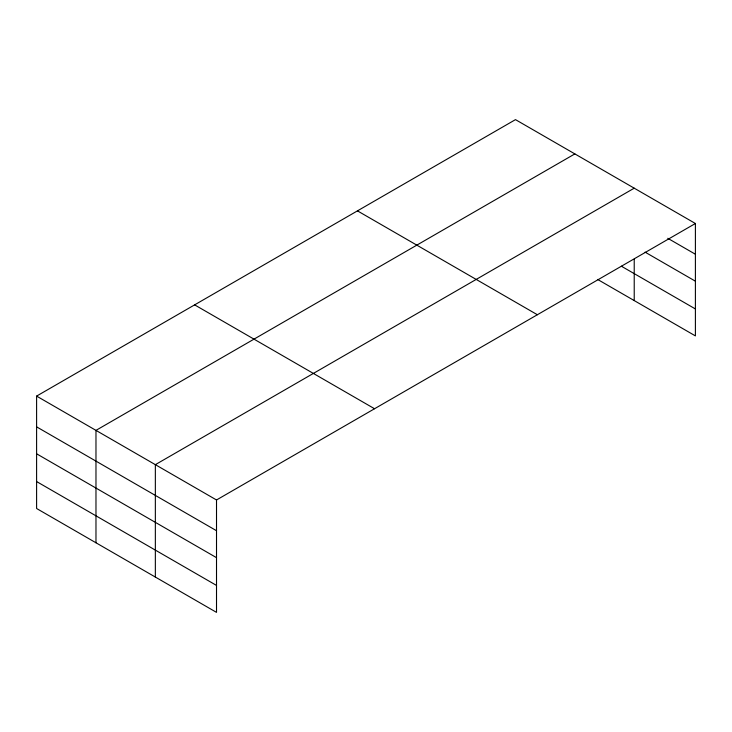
<?xml version="1.0" encoding="UTF-8"?>
<svg xmlns="http://www.w3.org/2000/svg" width="732" height="732" viewBox="0 0 732 732"><rect width="100%" height="100%" fill="white"/><g stroke="black" fill="none" stroke-linecap="round" stroke-linejoin="round"><path stroke-width="1.1" d="M597.614 279.441L695.4 335.897L695.4 223.498L515.484 119.627L36.6 396.103L36.6 508.502L216.516 612.373L216.516 499.974L36.6 396.103M574.858 153.903L95.974 430.379L95.974 542.778M634.223 188.179L155.349 464.664L155.349 577.063M216.516 499.974L695.4 223.498M667.776 238.293L695.4 254.242M645.084 252.137L695.4 281.189M621.367 266.21L695.4 308.95M357.454 210.862L537.37 314.742M194.63 304.869L374.546 408.74M36.6 426.848L216.516 530.718M36.6 453.794L216.516 557.665M36.6 481.555L216.516 585.426M634.223 259.201L634.223 300.577"/></g></svg>
